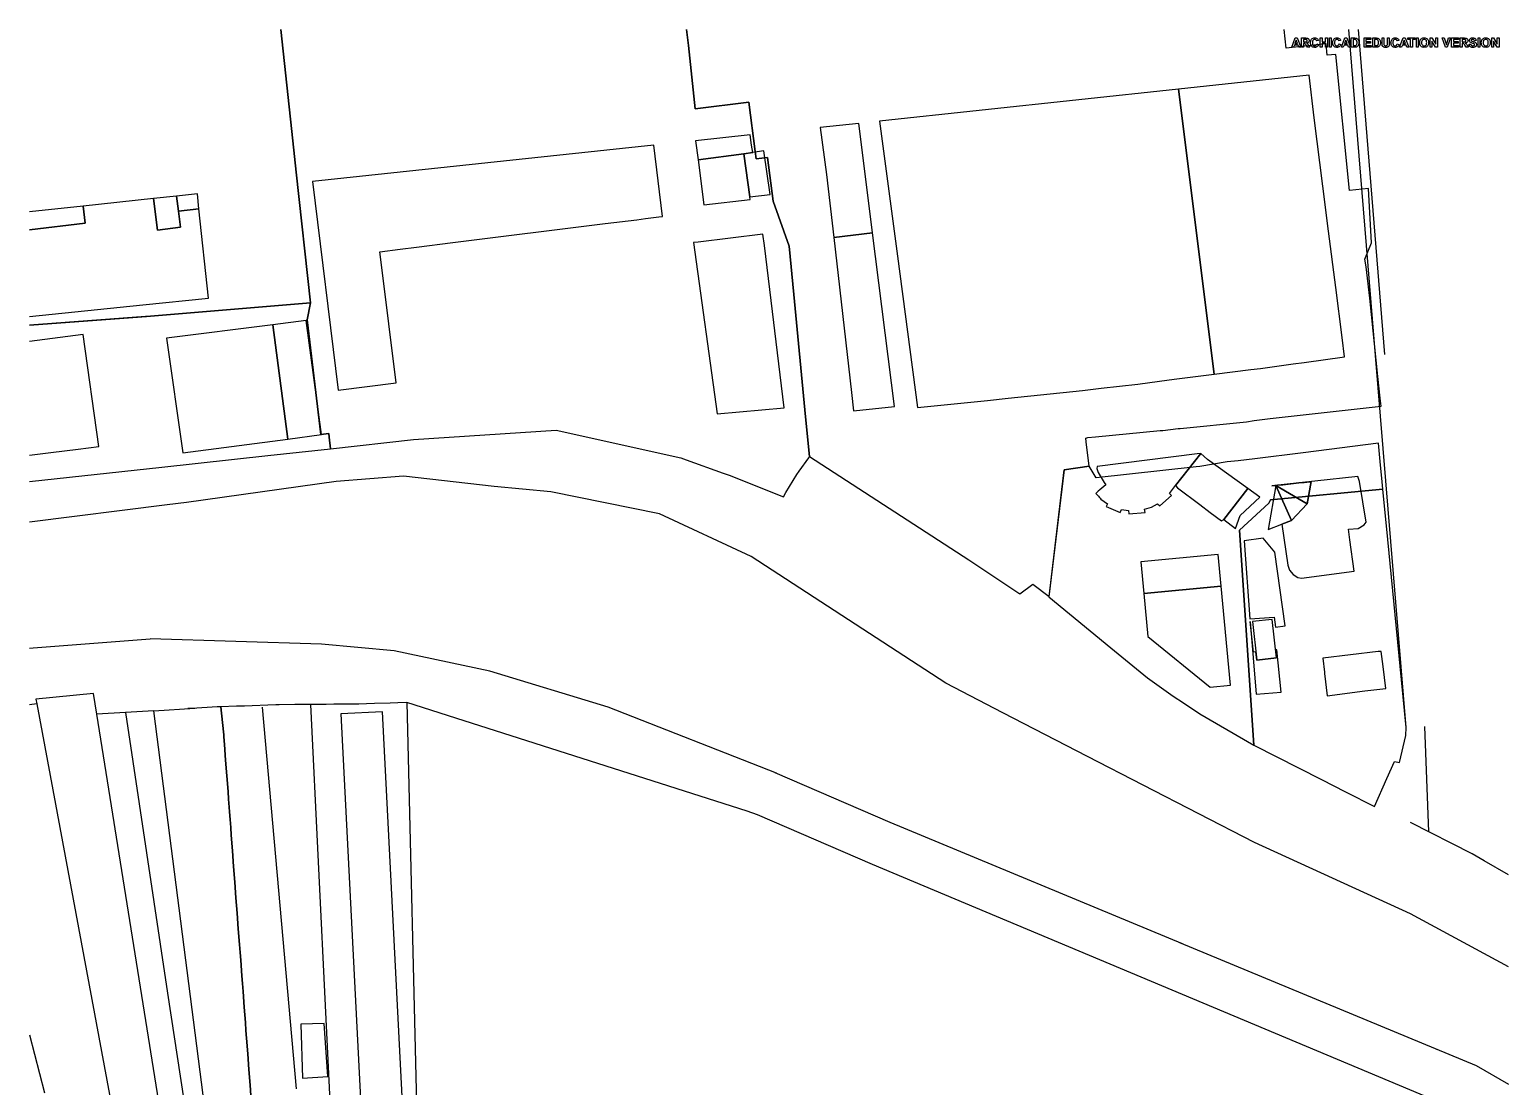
# Model space of a CAD drawing. Extents: x 14 to 486, y 14 to 686.
# Drawn here: x 14.1 to 486.1, y 348.5 to 685.9 of the extents above; entities that cross this region are included whole.
import ezdxf

# ---------------------------------------------------------------- set-up
doc = ezdxf.new("R2010")
doc.units = 0
doc.layers.add('sit_gravat', color=7, linetype='CONTINUOUS')

msp = doc.modelspace()

# ---------------------------------------------------------------- linework, layer by layer
at = {"layer": 'sit_gravat', "color": 7}
for points in [[(14.109422, 591.50714), (51.429079, 594.251144), (103.743158, 598.688151), (99.180952, 640.332314), (98.10915, 650.33803), (94.284044, 685.877384)], [(94.284044, 685.877384), (98.10915, 650.33803), (99.180952, 640.332314), (103.743158, 598.688151), (102.752157, 593.166142), (107.099164, 556.646087), (109.646168, 556.877087), (109.775168, 555.760085), (110.200168, 552.08308), (136.666209, 554.968084), (182.158278, 557.947089), (221.995339, 549.162075), (223.659342, 548.486074), (235.52736, 544.289068), (237.427363, 543.590067), (254.697389, 536.708056), (255.52939, 538.042058), (259.003396, 543.874067), (259.724397, 544.945069), (262.832402, 549.184075), (263.072402, 549.619076), (261.7214, 562.215095), (258.037394, 601.304755), (256.518392, 616.680378), (251.442384, 631.1273), (249.589381, 645.065322), (246.043376, 644.618621), (245.741375, 646.935624), (243.691372, 662.653849), (226.550346, 660.593345), (224.393343, 680.800476), (223.818342, 685.877384)], [(223.818342, 685.877384), (224.393343, 680.800476), (226.550346, 660.593345), (243.691372, 662.653849), (245.741375, 646.935624), (246.043376, 644.618621), (249.589381, 645.065322), (251.442384, 631.1273), (256.518392, 616.680378), (258.037394, 601.304755), (261.7214, 562.215095), (263.072402, 549.619076), (313.95248, 516.632025), (330.230505, 505.721009), (334.286511, 508.805013), (339.502519, 504.928008), (344.371526, 545.281069), (352.309538, 546.545071), (351.402537, 554.234083), (351.255537, 555.481085), (351.931538, 555.606085), (354.375541, 555.852085), (374.958573, 557.833088), (375.810574, 557.931089), (380.675582, 558.492089), (381.378583, 558.563089), (402.476615, 560.682093), (404.949619, 561.114093), (410.058626, 561.722094), (426.372651, 563.496097), (445.517681, 565.6241), (445.23068, 568.171104), (444.422679, 575.084115), (441.875675, 600.116753), (440.737673, 610.097268), (440.265673, 612.563272)], [(440.265673, 612.563272), (442.423676, 617.84108), (441.497675, 635.177607), (435.445665, 634.525706), (431.058659, 677.929372), (428.317654, 677.676071), (427.939654, 681.350777), (415.158634, 679.986775), (414.550633, 685.877384)], [(453.459693, 463.019944), (443.733678, 581.854125), (435.219665, 685.877384)], [(446.723682, 582.099125), (438.22967, 685.877384)], [(419.903642, 680.240975), (419.253641, 680.240975), (419.00364, 680.915976), (417.828638, 680.915976), (417.578638, 680.240975), (416.953637, 680.240975), (418.103639, 683.19098), (418.72864, 683.19098), (419.903642, 680.240975)], [(418.80364, 681.415977), (418.403639, 682.490979), (418.003639, 681.415977), (418.80364, 681.415977)], [(420.103642, 680.240975), (420.103642, 683.19098), (421.353644, 683.19098), (421.628644, 683.16598), (421.853644, 683.14098), (422.028645, 683.11598), (422.178645, 683.04098), (422.278645, 682.940979), (422.378645, 682.815979), (422.453645, 682.690979), (422.503645, 682.515979), (422.503645, 682.365979), (422.478645, 682.140978), (422.428645, 681.965978), (422.303645, 681.815978), (422.153645, 681.690978), (421.978645, 681.590977), (421.728644, 681.540977), (421.853644, 681.465977), (421.953645, 681.365977), (422.053645, 681.290977), (422.153645, 681.165977), (422.253645, 681.015977), (422.378645, 680.815976), (422.753646, 680.240975), (422.028645, 680.240975), (421.603644, 680.890976), (421.478644, 681.090977), (421.353644, 681.215977), (421.303644, 681.315977), (421.203644, 681.390977), (421.103643, 681.440977), (421.003643, 681.465977), (420.803643, 681.465977), (420.703643, 681.465977), (420.703643, 680.240975), (420.103642, 680.240975)], [(420.703643, 681.940978), (421.128643, 681.940978), (421.378644, 681.940978), (421.553644, 681.965978), (421.678644, 681.965978), (421.753644, 682.015978), (421.828644, 682.090978), (421.878645, 682.190978), (421.903645, 682.315979), (421.878645, 682.465979), (421.803644, 682.565979), (421.728644, 682.640979), (421.603644, 682.665979), (421.503644, 682.690979), (421.378644, 682.690979), (421.153643, 682.690979), (420.703643, 682.690979), (420.703643, 681.940978)], [(424.953649, 681.315977), (425.52865, 681.140977), (425.45365, 680.915976), (425.35365, 680.715976), (425.22865, 680.565976), (425.078649, 680.415976), (424.903649, 680.315975), (424.728649, 680.240975), (424.528649, 680.190975), (424.303648, 680.190975), (424.028648, 680.215975), (423.753647, 680.290975), (423.528647, 680.415976), (423.328647, 680.590976), (423.178647, 680.815976), (423.053646, 681.065977), (422.978646, 681.365977), (422.953646, 681.690978), (422.978646, 681.965978), (423.028646, 682.215978), (423.103646, 682.440979), (423.203647, 682.640979), (423.328647, 682.815979), (423.528647, 683.01598), (423.778647, 683.14098), (424.028648, 683.21598), (424.328648, 683.24098), (424.578649, 683.21598), (424.828649, 683.14098), (425.028649, 683.04098), (425.20365, 682.915979), (425.32865, 682.765979), (425.42865, 682.590979), (425.50365, 682.365979), (424.928649, 682.240978), (424.878649, 682.365979), (424.803649, 682.490979), (424.703649, 682.590979), (424.578649, 682.665979), (424.453648, 682.715979), (424.303648, 682.715979), (424.103648, 682.690979), (423.928648, 682.615979), (423.778647, 682.490979), (423.678647, 682.365979), (423.628647, 682.190978), (423.578647, 681.965978), (423.578647, 681.715978), (423.578647, 681.465977), (423.628647, 681.240977), (423.678647, 681.065977), (423.778647, 680.940976), (423.928648, 680.790976), (424.103648, 680.715976), (424.303648, 680.690976), (424.453648, 680.715976), (424.578649, 680.765976), (424.703649, 680.840976), (424.803649, 680.965976), (424.878649, 681.115977), (424.953649, 681.315977)], [(426.028651, 680.240975), (426.028651, 683.19098), (426.628652, 683.19098), (426.628652, 682.015978), (427.778654, 682.015978), (427.778654, 683.19098), (428.378654, 683.19098), (428.378654, 680.240975), (427.778654, 680.240975), (427.778654, 681.515977), (426.628652, 681.515977), (426.628652, 680.240975), (426.028651, 680.240975)], [(428.978655, 680.240975), (428.978655, 683.19098), (429.553656, 683.19098), (429.553656, 680.240975), (428.978655, 680.240975)], [(432.02866, 681.315977), (432.603661, 681.140977), (432.528661, 680.915976), (432.428661, 680.715976), (432.30366, 680.565976), (432.15366, 680.415976), (432.00366, 680.315975), (431.80366, 680.240975), (431.603659, 680.190975), (431.378659, 680.190975), (431.103659, 680.215975), (430.828658, 680.290975), (430.603658, 680.415976), (430.403658, 680.590976), (430.253657, 680.815976), (430.128657, 681.065977), (430.053657, 681.365977), (430.028657, 681.690978), (430.053657, 681.965978), (430.103657, 682.215978), (430.178657, 682.440979), (430.278657, 682.640979), (430.403658, 682.815979), (430.628658, 683.01598), (430.853658, 683.14098), (431.103659, 683.21598), (431.403659, 683.24098), (431.67866, 683.21598), (431.90366, 683.14098), (432.10366, 683.04098), (432.27866, 682.915979), (432.403661, 682.765979), (432.503661, 682.590979), (432.578661, 682.365979), (432.00366, 682.240978), (431.95366, 682.365979), (431.87866, 682.490979), (431.77866, 682.590979), (431.653659, 682.665979), (431.528659, 682.715979), (431.378659, 682.715979), (431.178659, 682.690979), (431.003658, 682.615979), (430.853658, 682.490979), (430.753658, 682.365979), (430.703658, 682.190978), (430.653658, 681.965978), (430.653658, 681.715978), (430.653658, 681.465977), (430.703658, 681.240977), (430.753658, 681.065977), (430.853658, 680.940976), (431.003658, 680.790976), (431.178659, 680.715976), (431.378659, 680.690976), (431.528659, 680.715976), (431.653659, 680.765976), (431.77866, 680.840976), (431.87866, 680.965976), (431.95366, 681.115977), (432.02866, 681.315977)], [(435.753666, 680.240975), (435.103665, 680.240975), (434.853664, 680.915976), (433.678663, 680.915976), (433.428662, 680.240975), (432.803661, 680.240975), (433.953663, 683.19098), (434.578664, 683.19098), (435.753666, 680.240975)], [(434.653664, 681.415977), (434.253663, 682.490979), (433.853663, 681.415977), (434.653664, 681.415977)], [(435.953666, 683.19098), (437.028668, 683.19098), (437.253668, 683.16598), (437.453668, 683.16598), (437.603669, 683.11598), (437.753669, 683.06598), (437.903669, 682.96598), (438.028669, 682.865979), (438.153669, 682.715979), (438.25367, 682.565979), (438.32867, 682.365979), (438.37867, 682.165978), (438.40367, 681.940978), (438.42867, 681.690978), (438.40367, 681.440977), (438.37867, 681.240977), (438.32867, 681.065977), (438.25367, 680.865976), (438.128669, 680.690976), (438.003669, 680.540976), (437.903669, 680.440976), (437.753669, 680.365976), (437.603669, 680.290975), (437.453668, 680.265975), (437.278668, 680.240975), (437.078668, 680.240975), (435.953666, 680.240975), (435.953666, 683.19098)], [(436.553667, 682.690979), (436.553667, 680.740976), (436.978668, 680.740976), (437.203668, 680.740976), (437.353668, 680.765976), (437.478668, 680.815976), (437.578669, 680.890976), (437.678669, 680.990977), (437.753669, 681.165977), (437.778669, 681.315977), (437.803669, 681.490977), (437.803669, 681.715978), (437.803669, 681.915978), (437.778669, 682.090978), (437.753669, 682.240978), (437.678669, 682.390979), (437.578669, 682.515979), (437.453668, 682.615979), (437.303668, 682.665979), (437.178668, 682.665979), (437.028668, 682.690979), (436.803667, 682.690979), (436.553667, 682.690979)], [(440.078672, 680.240975), (440.078672, 683.19098), (442.253676, 683.19098), (442.253676, 682.690979), (440.653673, 682.690979), (440.653673, 682.040978), (442.128675, 682.040978), (442.128675, 681.540977), (440.653673, 681.540977), (440.653673, 680.740976), (442.303676, 680.740976), (442.303676, 680.240975), (440.078672, 680.240975)], [(442.803677, 683.19098), (443.903678, 683.19098), (444.128679, 683.16598), (444.303679, 683.16598), (444.453679, 683.11598), (444.628679, 683.06598), (444.753679, 682.96598), (444.90368, 682.865979), (445.00368, 682.715979), (445.10368, 682.565979), (445.17868, 682.365979), (445.22868, 682.165978), (445.25368, 681.940978), (445.27868, 681.690978), (445.25368, 681.440977), (445.22868, 681.240977), (445.17868, 681.065977), (445.10368, 680.865976), (445.00368, 680.690976), (444.87868, 680.540976), (444.753679, 680.440976), (444.603679, 680.365976), (444.453679, 680.290975), (444.303679, 680.265975), (444.128679, 680.240975), (443.928678, 680.240975), (442.803677, 680.240975), (442.803677, 683.19098)], [(443.403677, 682.690979), (443.403677, 680.740976), (443.853678, 680.740976), (444.053678, 680.740976), (444.203679, 680.765976), (444.328679, 680.815976), (444.453679, 680.890976), (444.528679, 680.990977), (444.603679, 681.165977), (444.628679, 681.315977), (444.653679, 681.490977), (444.653679, 681.715978), (444.653679, 681.915978), (444.628679, 682.090978), (444.603679, 682.240978), (444.528679, 682.390979), (444.428679, 682.515979), (444.303679, 682.615979), (444.153679, 682.665979), (444.053678, 682.665979), (443.878678, 682.690979), (443.678678, 682.690979), (443.403677, 682.690979)], [(445.778681, 683.19098), (446.353682, 683.19098), (446.353682, 681.590977), (446.353682, 681.365977), (446.378682, 681.190977), (446.378682, 681.090977), (446.453682, 680.940976), (446.578682, 680.815976), (446.678682, 680.740976), (446.803683, 680.715976), (446.953683, 680.690976), (447.103683, 680.715976), (447.228683, 680.740976), (447.328683, 680.790976), (447.453684, 680.915976), (447.503684, 681.065977), (447.503684, 681.165977), (447.528684, 681.340977), (447.528684, 681.565977), (447.528684, 683.19098), (448.103685, 683.19098), (448.103685, 681.640978), (448.103685, 681.315977), (448.103685, 681.065977), (448.078685, 680.890976), (448.028684, 680.740976), (447.978684, 680.615976), (447.878684, 680.515976), (447.803684, 680.415976), (447.678684, 680.340976), (447.553684, 680.265975), (447.378683, 680.215975), (447.203683, 680.190975), (446.978683, 680.190975), (446.728683, 680.190975), (446.503682, 680.240975), (446.328682, 680.290975), (446.203682, 680.365976), (446.078682, 680.440976), (446.003681, 680.540976), (445.878681, 680.690976), (445.828681, 680.865976), (445.803681, 681.065977), (445.778681, 681.315977), (445.778681, 681.615977), (445.778681, 683.19098)], [(450.628688, 681.315977), (451.203689, 681.140977), (451.103689, 680.915976), (451.028689, 680.715976), (450.903689, 680.565976), (450.753689, 680.415976), (450.578688, 680.315975), (450.403688, 680.240975), (450.203688, 680.190975), (449.978687, 680.190975), (449.678687, 680.215975), (449.428687, 680.290975), (449.203686, 680.415976), (449.003686, 680.590976), (448.853686, 680.815976), (448.728686, 681.065977), (448.653685, 681.365977), (448.628685, 681.690978), (448.653685, 681.965978), (448.678685, 682.215978), (448.778686, 682.440979), (448.878686, 682.640979), (449.003686, 682.815979), (449.203686, 683.01598), (449.453687, 683.14098), (449.703687, 683.21598), (450.003688, 683.24098), (450.253688, 683.21598), (450.503688, 683.14098), (450.703689, 683.04098), (450.878689, 682.915979), (451.003689, 682.765979), (451.103689, 682.590979), (451.178689, 682.365979), (450.603688, 682.240978), (450.553688, 682.365979), (450.478688, 682.490979), (450.378688, 682.590979), (450.253688, 682.665979), (450.128688, 682.715979), (449.978687, 682.715979), (449.778687, 682.690979), (449.603687, 682.615979), (449.453687, 682.490979), (449.353687, 682.365979), (449.303686, 682.190978), (449.253686, 681.965978), (449.253686, 681.715978), (449.253686, 681.465977), (449.303686, 681.240977), (449.353687, 681.065977), (449.453687, 680.940976), (449.578687, 680.790976), (449.753687, 680.715976), (449.953687, 680.690976), (450.103688, 680.715976), (450.253688, 680.765976), (450.378688, 680.840976), (450.478688, 680.965976), (450.553688, 681.115977), (450.628688, 681.315977)], [(454.353694, 680.240975), (453.703693, 680.240975), (453.453693, 680.915976), (452.278691, 680.915976), (452.028691, 680.240975), (451.40369, 680.240975), (452.553691, 683.19098), (453.178692, 683.19098), (454.353694, 680.240975)], [(453.253692, 681.415977), (452.853692, 682.490979), (452.453691, 681.415977), (453.253692, 681.415977)], [(454.903695, 680.240975), (454.903695, 682.690979), (454.028694, 682.690979), (454.028694, 683.19098), (456.378697, 683.19098), (456.378697, 682.690979), (455.503696, 682.690979), (455.503696, 680.240975), (454.903695, 680.240975)], [(456.753698, 680.240975), (456.753698, 683.19098), (457.353699, 683.19098), (457.353699, 680.240975), (456.753698, 680.240975)], [(457.803699, 681.690978), (457.803699, 681.915978), (457.828699, 682.115978), (457.8787, 682.290979), (457.9287, 682.440979), (458.0037, 682.590979), (458.1037, 682.715979), (458.2037, 682.840979), (458.3287, 682.96598), (458.4537, 683.04098), (458.603701, 683.11598), (458.778701, 683.19098), (459.003701, 683.21598), (459.228702, 683.24098), (459.528702, 683.21598), (459.803702, 683.14098), (460.053703, 683.01598), (460.278703, 682.840979), (460.403703, 682.665979), (460.528704, 682.465979), (460.603704, 682.240978), (460.653704, 681.990978), (460.653704, 681.715978), (460.653704, 681.440977), (460.603704, 681.190977), (460.528704, 680.965976), (460.403703, 680.765976), (460.278703, 680.590976), (460.053703, 680.415976), (459.828703, 680.290975), (459.553702, 680.215975), (459.228702, 680.190975), (458.928701, 680.215975), (458.653701, 680.290975), (458.4037, 680.415976), (458.1787, 680.590976), (458.0287, 680.815976), (457.9037, 681.065977), (457.828699, 681.365977), (457.803699, 681.690978)], [(458.4037, 681.715978), (458.4287, 681.465977), (458.4787, 681.265977), (458.553701, 681.090977), (458.653701, 680.965976), (458.803701, 680.815976), (459.003701, 680.715976), (459.228702, 680.690976), (459.453702, 680.715976), (459.653702, 680.815976), (459.828703, 680.940976), (459.928703, 681.090977), (459.978703, 681.265977), (460.028703, 681.490977), (460.053703, 681.715978), (460.028703, 681.965978), (459.978703, 682.165978), (459.928703, 682.340979), (459.828703, 682.465979), (459.653702, 682.615979), (459.453702, 682.690979), (459.228702, 682.715979), (459.003701, 682.690979), (458.803701, 682.615979), (458.628701, 682.465979), (458.553701, 682.340979), (458.4787, 682.165978), (458.4287, 681.940978), (458.4037, 681.715978)], [(461.128705, 680.240975), (461.128705, 683.19098), (461.703705, 683.19098), (462.928707, 681.215977), (462.928707, 683.19098), (463.478708, 683.19098), (463.478708, 680.240975), (462.878707, 680.240975), (461.678705, 682.165978), (461.678705, 680.240975), (461.128705, 680.240975)], [(466.003712, 680.240975), (464.95371, 683.19098), (465.603711, 683.19098), (466.328712, 680.990977), (467.053714, 683.19098), (467.678715, 683.19098), (466.628713, 680.240975), (466.003712, 680.240975)], [(467.978715, 680.240975), (467.978715, 683.19098), (470.178718, 683.19098), (470.178718, 682.690979), (468.578716, 682.690979), (468.578716, 682.040978), (470.053718, 682.040978), (470.053718, 681.540977), (468.578716, 681.540977), (468.578716, 680.740976), (470.228718, 680.740976), (470.228718, 680.240975), (467.978715, 680.240975)], [(470.728719, 680.240975), (470.728719, 683.19098), (471.978721, 683.19098), (472.278722, 683.16598), (472.503722, 683.14098), (472.678722, 683.11598), (472.803722, 683.04098), (472.928723, 682.940979), (473.003723, 682.815979), (473.078723, 682.690979), (473.128723, 682.515979), (473.153723, 682.365979), (473.128723, 682.140978), (473.053723, 681.965978), (472.953723, 681.815978), (472.803722, 681.690978), (472.603722, 681.590977), (472.353722, 681.540977), (472.478722, 681.465977), (472.603722, 681.365977), (472.678722, 681.290977), (472.778722, 681.165977), (472.878722, 681.015977), (473.028723, 680.815976), (473.378723, 680.240975), (472.678722, 680.240975), (472.228721, 680.890976), (472.103721, 681.090977), (472.003721, 681.215977), (471.928721, 681.315977), (471.828721, 681.390977), (471.753721, 681.440977), (471.628721, 681.465977), (471.45372, 681.465977), (471.32872, 681.465977), (471.32872, 680.240975), (470.728719, 680.240975)], [(471.32872, 681.940978), (471.778721, 681.940978), (472.028721, 681.940978), (472.203721, 681.965978), (472.303722, 681.965978), (472.403722, 682.015978), (472.478722, 682.090978), (472.503722, 682.190978), (472.528722, 682.315979), (472.503722, 682.465979), (472.453722, 682.565979), (472.353722, 682.640979), (472.228721, 682.665979), (472.153721, 682.690979), (472.003721, 682.690979), (471.803721, 682.690979), (471.32872, 682.690979), (471.32872, 681.940978)], [(473.553723, 681.190977), (474.128724, 681.240977), (474.178724, 681.065977), (474.228725, 680.940976), (474.328725, 680.815976), (474.453725, 680.740976), (474.603725, 680.690976), (474.753725, 680.690976), (474.928726, 680.690976), (475.078726, 680.740976), (475.203726, 680.815976), (475.303726, 680.940976), (475.353726, 681.090977), (475.328726, 681.190977), (475.278726, 681.265977), (475.203726, 681.340977), (475.078726, 681.390977), (474.978726, 681.440977), (474.803725, 681.465977), (474.603725, 681.515977), (474.303725, 681.615977), (474.078724, 681.715978), (473.928724, 681.815978), (473.778724, 681.990978), (473.678724, 682.190978), (473.653724, 682.415979), (473.653724, 682.565979), (473.703724, 682.690979), (473.778724, 682.840979), (473.878724, 682.940979), (474.003724, 683.04098), (474.153724, 683.14098), (474.303725, 683.19098), (474.503725, 683.21598), (474.728725, 683.24098), (474.978726, 683.21598), (475.203726, 683.16598), (475.403726, 683.09098), (475.553727, 682.99098), (475.678727, 682.865979), (475.778727, 682.715979), (475.828727, 682.540979), (475.853727, 682.340979), (475.253726, 682.315979), (475.203726, 682.515979), (475.103726, 682.640979), (475.003726, 682.690979), (474.878726, 682.740979), (474.728725, 682.740979), (474.553725, 682.740979), (474.428725, 682.690979), (474.303725, 682.640979), (474.228725, 682.565979), (474.228725, 682.440979), (474.228725, 682.365979), (474.303725, 682.265978), (474.428725, 682.215978), (474.603725, 682.140978), (474.853725, 682.065978), (475.128726, 682.015978), (475.328726, 681.940978), (475.503726, 681.865978), (475.628727, 681.790978), (475.728727, 681.690978), (475.828727, 681.565977), (475.878727, 681.415977), (475.928727, 681.265977), (475.928727, 681.090977), (475.928727, 680.940976), (475.878727, 680.765976), (475.803727, 680.615976), (475.678727, 680.490976), (475.553727, 680.365976), (475.403726, 680.290975), (475.203726, 680.240975), (475.003726, 680.190975), (474.753725, 680.190975), (474.503725, 680.190975), (474.253725, 680.240975), (474.053724, 680.340976), (473.903724, 680.440976), (473.753724, 680.590976), (473.653724, 680.765976), (473.578724, 680.965976), (473.553723, 681.190977)], [(476.428728, 680.240975), (476.428728, 683.19098), (477.003729, 683.19098), (477.003729, 680.240975), (476.428728, 680.240975)], [(477.478729, 681.690978), (477.478729, 681.915978), (477.50373, 682.115978), (477.55373, 682.290979), (477.60373, 682.440979), (477.67873, 682.590979), (477.77873, 682.715979), (477.87873, 682.840979), (478.00373, 682.96598), (478.12873, 683.04098), (478.253731, 683.11598), (478.453731, 683.19098), (478.653731, 683.21598), (478.903732, 683.24098), (479.203732, 683.21598), (479.478733, 683.14098), (479.728733, 683.01598), (479.928733, 682.840979), (480.078733, 682.665979), (480.178734, 682.465979), (480.253734, 682.240978), (480.303734, 681.990978), (480.328734, 681.715978), (480.303734, 681.440977), (480.253734, 681.190977), (480.178734, 680.965976), (480.078733, 680.765976), (479.928733, 680.590976), (479.728733, 680.415976), (479.478733, 680.290975), (479.203732, 680.215975), (478.903732, 680.190975), (478.578731, 680.215975), (478.303731, 680.290975), (478.07873, 680.415976), (477.85373, 680.590976), (477.67873, 680.815976), (477.55373, 681.065977), (477.50373, 681.365977), (477.478729, 681.690978)], [(478.07873, 681.715978), (478.10373, 681.465977), (478.12873, 681.265977), (478.203731, 681.090977), (478.303731, 680.965976), (478.478731, 680.815976), (478.678731, 680.715976), (478.903732, 680.690976), (479.128732, 680.715976), (479.328732, 680.815976), (479.478733, 680.940976), (479.578733, 681.090977), (479.653733, 681.265977), (479.703733, 681.490977), (479.703733, 681.715978), (479.703733, 681.965978), (479.653733, 682.165978), (479.578733, 682.340979), (479.478733, 682.465979), (479.328732, 682.615979), (479.128732, 682.690979), (478.903732, 682.715979), (478.678731, 682.690979), (478.478731, 682.615979), (478.303731, 682.465979), (478.203731, 682.340979), (478.12873, 682.165978), (478.10373, 681.940978), (478.07873, 681.715978)], [(480.803735, 680.240975), (480.803735, 683.19098), (481.378735, 683.19098), (482.578737, 681.215977), (482.578737, 683.19098), (483.128738, 683.19098), (483.128738, 680.240975), (482.553737, 680.240975), (481.353735, 682.165978), (481.353735, 680.240975), (480.803735, 680.240975)], [(380.854582, 666.828455), (392.203599, 575.839116), (403.895617, 577.312118), (406.960622, 577.729119), (415.926635, 578.958121), (417.407638, 579.160121), (420.894643, 579.639122), (433.808663, 581.405124), (433.034662, 587.521134), (431.006658, 603.550758), (428.732655, 621.522986), (426.918652, 635.861508), (424.154648, 657.727741), (422.478645, 671.270362), (380.854582, 666.828455)], [(291.113445, 613.510473), (297.554455, 565.1811), (319.908489, 567.494103), (326.424499, 568.169104), (350.225535, 570.633108), (356.134544, 571.382109), (367.857562, 572.683111), (374.795573, 573.649113), (379.40658, 574.228113), (392.203599, 575.839116), (380.854582, 666.828455), (285.364436, 656.638039), (291.113445, 613.510473)], [(226.701346, 650.37773), (227.479348, 644.27182), (242.09137, 646.225323), (244.914374, 646.623224), (244.577374, 648.936528), (244.096373, 652.234133), (226.701346, 650.37773)], [(283.197433, 620.984685), (279.325427, 651.689332), (278.740426, 655.931138), (266.426407, 654.617036), (268.48741, 639.598913), (270.792414, 619.524083), (283.197433, 620.984685)], [(104.384159, 637.32241), (112.621172, 570.744108), (131.1092, 573.051112), (126.399193, 610.788769), (125.877192, 614.946876), (132.368202, 615.758177), (137.57421, 616.406278), (149.220228, 617.86028), (197.777302, 623.917089), (207.966318, 625.189391), (210.662322, 625.525392), (211.599323, 625.641492), (214.921328, 626.056393), (214.923328, 626.056593), (216.17433, 626.214193), (213.337326, 648.951628), (104.384159, 637.32241)], [(242.09137, 646.225323), (243.952373, 632.475202), (250.517383, 633.216004), (248.45338, 647.125525), (244.914374, 646.623224), (242.09137, 646.225323)], [(242.09137, 646.225323), (227.479348, 644.27182), (229.33335, 629.895398), (244.056373, 631.633501), (243.952373, 632.475202), (242.09137, 646.225323)], [(53.693182, 631.915002), (54.922084, 621.850486), (62.264495, 622.746688), (61.641094, 627.853395), (61.049393, 632.700003), (53.693182, 631.915002)], [(61.049393, 632.700003), (61.641094, 627.853395), (68.169104, 628.652597), (67.657903, 633.405204), (61.049393, 632.700003)], [(14.109422, 594.253144), (50.210177, 597.96315), (50.238077, 597.96615), (71.245609, 600.125953), (68.169104, 628.652597), (61.641094, 627.853395), (62.264495, 622.746688), (54.922084, 621.850486), (53.693182, 631.915002), (31.179148, 629.510298), (31.840049, 624.08989), (14.109422, 621.925886), (31.840049, 624.08989), (31.179148, 629.510298), (14.109422, 627.689795)], [(226.066345, 617.88278), (233.559357, 563.215097), (254.97439, 565.080099), (248.65038, 616.915779), (248.200379, 620.582784), (227.465348, 618.05428), (226.066345, 617.88278)], [(276.476422, 570.068107), (277.126423, 564.167098), (290.187443, 565.5471), (283.197433, 620.984685), (270.792414, 619.524083), (276.476422, 570.068107)], [(14.109422, 541.622064), (56.279986, 546.213071), (90.197738, 549.905076), (110.200168, 552.08308), (109.775168, 555.760085), (109.646168, 556.877087), (107.099164, 556.646087), (102.752157, 593.166142), (103.743158, 598.688151), (51.428179, 594.251144), (51.155778, 594.231144), (14.109422, 591.50714)], [(57.820888, 587.355133), (63.038996, 550.766078), (96.489147, 555.146084), (91.70804, 591.65514), (57.820888, 587.355133)], [(102.414156, 593.013142), (91.70804, 591.65514), (96.489147, 555.146084), (107.314164, 556.563086), (102.414156, 593.013142)], [(14.109422, 549.971076), (20.851632, 550.832078), (29.644445, 551.933079), (36.186755, 552.750081), (31.161848, 588.547135), (14.109422, 586.305132)], [(400.304612, 526.04504), (409.698626, 534.667053), (410.165627, 535.711055), (446.032681, 539.11106), (445.680681, 542.618065), (445.33368, 546.784071), (444.673679, 553.810082), (420.648643, 550.781078), (405.163619, 548.849075), (399.889611, 548.248074), (396.374606, 547.847073), (387.614592, 546.339071), (386.43059, 546.259071), (354.506542, 542.762065), (352.309538, 546.545071), (344.371526, 545.281069), (339.480519, 504.750007), (359.249549, 488.459982), (370.976567, 478.959968), (379.128579, 473.073959), (382.405584, 470.905956), (387.664592, 467.42695), (404.898619, 457.412935), (400.304612, 526.04504)], [(354.901542, 546.416071), (354.795542, 545.78707), (355.146543, 544.461068), (356.131544, 542.883066), (356.788545, 541.834064), (357.147546, 541.257063), (357.609546, 540.522062), (355.697543, 538.894059), (355.227543, 538.492059), (354.844542, 538.164058), (354.442542, 537.823058), (355.243543, 536.937056), (355.503543, 536.649056), (355.801544, 536.321055), (356.079544, 536.012055), (358.185547, 534.469053), (357.751547, 533.580051), (362.185553, 531.722048), (362.682554, 532.63005), (364.827557, 532.352049), (365.001558, 531.234048), (370.147566, 531.751049), (369.923565, 532.73705), (372.188569, 533.433051), (374.097572, 534.484053), (374.818573, 533.784052), (378.623578, 537.119057), (377.911577, 537.739058), (378.865579, 539.03306), (379.90858, 540.287062), (387.951593, 550.492077), (386.769591, 550.394077), (354.901542, 546.416071)], [(390.130596, 548.621074), (387.951593, 550.492077), (379.90858, 540.287062), (380.556581, 539.610061), (387.626592, 534.274052), (390.961597, 531.750049), (394.570603, 529.025044), (395.260604, 529.517045), (402.967616, 539.41706), (390.130596, 548.621074)], [(486.129743, 386.618827), (454.913695, 403.611853), (405.108619, 426.393888), (351.782537, 453.769929), (324.777496, 467.777951), (306.530468, 477.238965), (244.435373, 517.614027), (215.185329, 531.273048), (180.458276, 538.308059), (162.350248, 540.022061), (133.500204, 543.313066), (112.010171, 541.579064), (64.187398, 534.896053), (58.029189, 534.119052), (14.109422, 528.570044)], [(435.041665, 526.34304), (438.206669, 526.562041), (440.127672, 527.805042), (440.696673, 528.658044), (438.56167, 541.558063), (438.100669, 543.201066), (438.087669, 543.225066), (410.663627, 540.206061), (411.935629, 540.344062), (411.937629, 540.344062), (412.38163, 540.392062), (414.099633, 540.577062), (415.817635, 540.764062), (417.535638, 540.950063), (419.253641, 541.135063), (420.970643, 541.322063), (422.690646, 541.508063), (423.168647, 541.559063), (421.892645, 534.461053), (416.842637, 529.180045), (413.796632, 527.994043), (415.763635, 514.858023), (416.228636, 513.34702), (417.399638, 511.966018), (418.93064, 510.946017), (420.044642, 510.721016), (436.918668, 512.98002), (435.540665, 522.975035), (435.041665, 526.34304)], [(395.260604, 529.517045), (398.97561, 526.573041), (400.552612, 530.776047), (406.744621, 536.550056), (402.967616, 539.41706), (395.260604, 529.517045)], [(447.638684, 523.128035), (446.032681, 539.11106), (410.165627, 535.711055), (409.698626, 534.667053), (400.304612, 526.04504), (404.898619, 457.412935), (426.439652, 446.464918), (434.133663, 442.554912), (443.365677, 437.863905), (447.328683, 446.756919), (449.736687, 452.216927), (451.34969, 451.899927), (453.418693, 460.51194), (453.459693, 463.019944), (451.976691, 478.329967), (447.638684, 523.128035)], [(411.935629, 540.344062), (409.447626, 526.31904), (413.796632, 527.994043), (416.842637, 529.180045), (411.935629, 540.344062)], [(421.892645, 534.461053), (411.937629, 540.344062), (411.935629, 540.344062), (416.842637, 529.180045), (421.892645, 534.461053)], [(411.937629, 540.344062), (421.892645, 534.461053), (423.168647, 541.559063), (422.690646, 541.508063), (420.970643, 541.322063), (419.253641, 541.135063), (417.535638, 540.950063), (415.817635, 540.764062), (414.099633, 540.577062), (412.38163, 540.392062), (411.937629, 540.344062)], [(403.625617, 497.755997), (411.408629, 498.312997), (411.806629, 495.056992), (414.890634, 495.487993), (411.612629, 519.017029), (407.884623, 523.477036), (401.787614, 522.677035), (403.625617, 497.755997)], [(394.399603, 508.147012), (393.435601, 518.274028), (368.804563, 515.929024), (369.768565, 505.802009), (394.399603, 508.147012)], [(371.072567, 492.135988), (390.887597, 475.920963), (397.411607, 476.541964), (394.399603, 508.147012), (369.768565, 505.802009), (371.072567, 492.135988)], [(405.60262, 473.69396), (413.629632, 474.352961), (412.23363, 487.904982), (411.817629, 487.862981), (412.10663, 485.306978), (405.81262, 484.564976), (405.52362, 487.21498), (404.757618, 487.13798), (403.698617, 496.908995), (405.60262, 473.69396)], [(410.718627, 497.598996), (404.468618, 496.946995), (405.81262, 484.564976), (412.10663, 485.306978), (410.718627, 497.598996)], [(14.109422, 488.378982), (15.275923, 488.503982), (52.62588, 491.328987)], [(160.962246, 481.088971), (130.468199, 487.567981), (107.310164, 489.655984), (52.62588, 491.328987)], [(428.276654, 473.202959), (440.342673, 474.727961), (447.027683, 475.571963), (446.123682, 482.583973), (445.508681, 487.354981), (444.588679, 487.324981), (426.891652, 485.205977), (427.409653, 480.728971), (427.458653, 480.30597), (428.276654, 473.202959)], [(252.558386, 448.443921), (198.804304, 469.599954), (160.962246, 481.088971)], [(35.590154, 467.30595), (34.538953, 473.95196), (16.121025, 472.141957), (16.428625, 470.635955), (41.315063, 336.779751), (52.60608, 284.918671)], [(16.428625, 470.635955), (14.109422, 470.272955)], [(44.683468, 467.871951), (35.590154, 467.30595)], [(58.388389, 324.934733), (35.590154, 467.30595)], [(53.774482, 468.439952), (44.683468, 467.871951)], [(44.683468, 467.871951), (58.139189, 378.215814)], [(52.60608, 284.918671), (71.363309, 296.082688), (76.312617, 298.972693), (75.526415, 303.9087), (75.130315, 306.376704), (72.768811, 321.191727), (72.03401, 325.815734), (53.774482, 468.439952)], [(53.774482, 468.439952), (66.898502, 469.232953)], [(84.86013, 343.912762), (84.484829, 348.899769), (84.109829, 353.883777), (83.734628, 358.870784), (83.359327, 363.856792), (83.173827, 366.348796), (82.986127, 368.8428), (82.611126, 373.827807), (82.235826, 378.813815), (82.050125, 381.308819), (81.862625, 383.800822), (81.487324, 388.78683), (81.301824, 391.278834), (81.112324, 393.770838), (80.739123, 398.757845), (80.363823, 403.743853), (80.178122, 406.238857), (79.988622, 408.730861), (79.615622, 413.714868), (79.240121, 418.703876), (78.86512, 423.687883), (78.49202, 428.671891), (78.30232, 431.165895), (78.116619, 433.660899), (77.929119, 436.152902), (77.816119, 437.644905), (77.628619, 440.137909), (77.442818, 442.631912), (77.067818, 447.61592), (76.692617, 452.602928), (76.319317, 457.588935), (76.129616, 460.082939), (76.082816, 460.70994), (75.678116, 464.690946), (75.169615, 469.662954), (74.023113, 469.663954), (65.951401, 469.173953), (64.652199, 469.097953)], [(118.759181, 470.537955), (113.759174, 470.496955), (111.25717, 470.474955), (111.25717, 470.472955), (111.25717, 470.474955), (108.759166, 470.453955), (103.759159, 470.412955), (98.757851, 470.369955), (93.758343, 470.325955), (92.658242, 470.286955), (90.161438, 470.198954), (85.16203, 470.021954), (82.665626, 469.929954), (80.166822, 469.842954), (75.169615, 469.662954), (75.678116, 464.690946), (76.082816, 460.70994), (76.129616, 460.082939), (76.319317, 457.588935), (76.692617, 452.602928), (77.067818, 447.61592), (77.442818, 442.631912), (77.628619, 440.137909), (77.816119, 437.644905), (77.929119, 436.152902), (78.116619, 433.660899), (78.30232, 431.165895), (78.49202, 428.671891), (78.86512, 423.687883), (79.240121, 418.703876), (79.615622, 413.714868), (79.988622, 408.730861), (80.178122, 406.238857), (80.363823, 403.743853), (80.739123, 398.757845), (81.112324, 393.770838), (81.301824, 391.278834), (81.487324, 388.78683), (81.862625, 383.800822), (82.050125, 381.308819), (82.235826, 378.813815), (82.611126, 373.827807), (82.986127, 368.8428), (83.173827, 366.348796), (83.359327, 363.856792), (83.734628, 358.870784), (84.109829, 353.883777), (84.484829, 348.899769), (84.86013, 343.912762)], [(88.379735, 469.535953), (99.188652, 347.743767)], [(103.759159, 470.412955), (111.14917, 319.685725)], [(113.440173, 467.43595), (120.011183, 338.271753), (133.333204, 338.948754), (126.761194, 468.112951), (113.440173, 467.43595)], [(134.536206, 471.066956), (131.666201, 470.969956), (129.169197, 470.881956), (124.17119, 470.710955), (121.674186, 470.627955), (121.672186, 470.626955), (119.175182, 470.541955), (118.759181, 470.537955)], [(152.853234, 465.203947), (134.536206, 471.066956)], [(134.538206, 471.066956), (134.536206, 471.066956)], [(152.853234, 465.203947), (134.536206, 471.066956)], [(243.133371, 436.309903), (152.853234, 465.203947)], [(243.133371, 436.309903), (152.853234, 465.203947)], [(460.735704, 429.748893), (459.450702, 463.378944)], [(382.148584, 393.991838), (288.826441, 432.763897), (252.110385, 448.636922)], [(283.204433, 419.364877), (246.488377, 435.237901), (243.133371, 436.309903)], [(480.997735, 336.37375), (283.204433, 419.364877), (246.488377, 435.237901), (243.133371, 436.309903)], [(486.129743, 416.028872), (478.409731, 420.498879), (474.554725, 422.733882), (454.913695, 432.704897)], [(381.170582, 394.397839), (475.819727, 355.170779), (486.129743, 349.22377)], [(58.139189, 378.215814), (70.666808, 295.976688)], [(109.337167, 351.668773), (108.108165, 368.617799), (100.723154, 368.400799), (101.230155, 351.078772), (109.337167, 351.668773)], [(14.109422, 364.948794), (18.906529, 346.466765)], [(463.394708, 360.157786), (463.388708, 360.322787)], [(470.509719, 357.302782), (470.506719, 357.372782)]]:
    msp.add_lwpolyline(points, dxfattribs=at)
at = {"layer": 'sit_gravat', "color": 1}
msp.add_lwpolyline([(134.536206, 471.066956), (137.849211, 334.023746)], dxfattribs=at)

doc.saveas('drawing.dxf')
